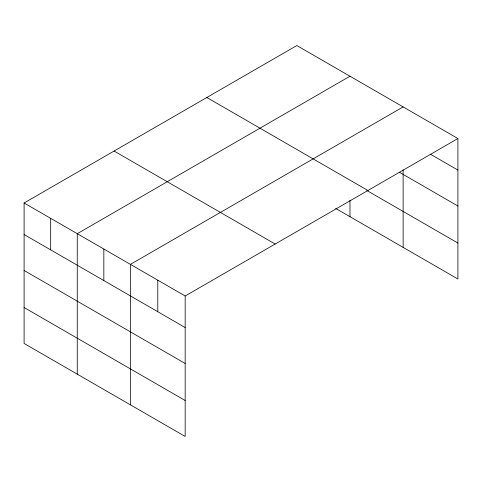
<?xml version="1.0" encoding="UTF-8"?>
<svg xmlns="http://www.w3.org/2000/svg" width="482" height="482" viewBox="0 0 482 482"><rect width="100%" height="100%" fill="white"/><g stroke="black" fill="none" stroke-linecap="round" stroke-linejoin="round"><path stroke-width="0.72" d="M403.133 169.905L403.133 247.38M335.719 208.459L457.9 279L457.9 138.539L296.828 45.543L24.1 203L24.1 343.461L185.172 436.457L185.172 295.996L24.1 203M349.98 76.228L77.253 233.686L77.253 374.153M403.133 106.92L130.411 264.377L130.411 404.838M185.172 295.996L457.9 138.539M430.516 154.258L457.9 170.068M399.247 172.152L457.9 206.013M206.826 97.503L367.899 190.498M366.832 190.474L457.9 243.055M114.101 151.041L275.174 244.037M24.1 234.529L185.172 327.525M24.1 270.474L185.172 363.47M24.1 307.516L185.172 400.512M349.98 200.217L349.98 216.695M157.795 280.187L157.795 311.715M103.835 249.031L103.835 280.56M50.676 218.34L50.676 249.869"/></g></svg>
